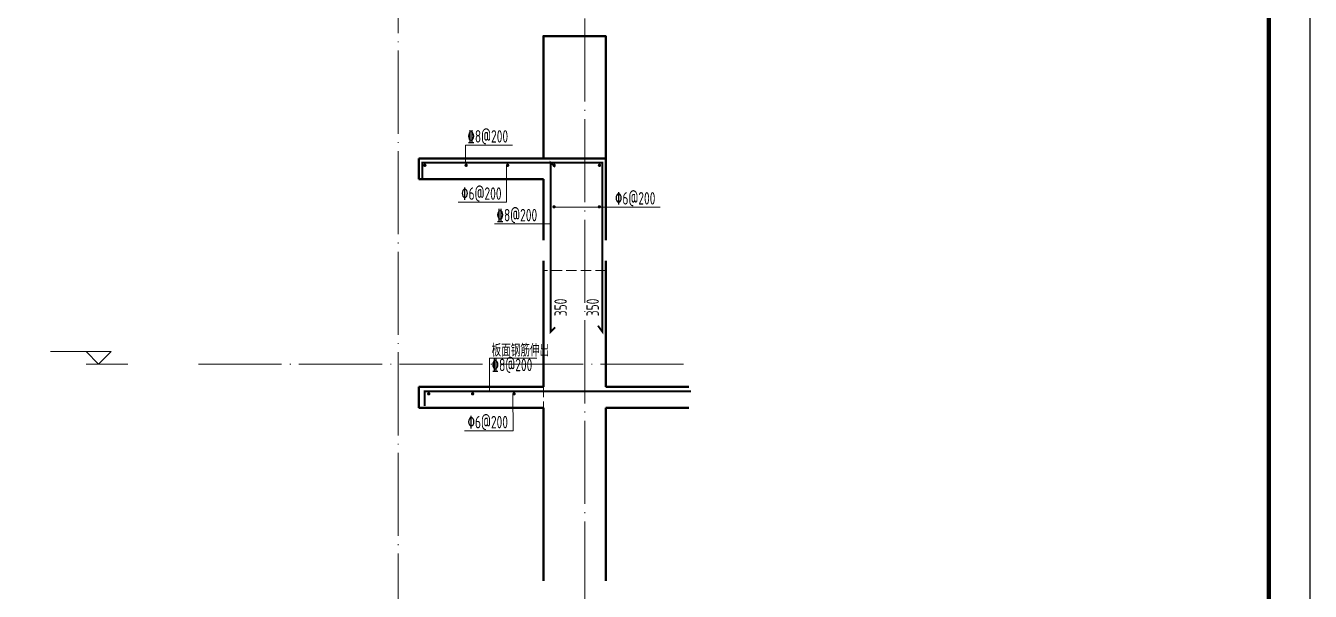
# Model space of a CAD drawing. Extents: x -129922 to 1190196, y -520662 to 139923.
# Drawn here: x 56643 to 62827, y -400285 to -397563 of the extents above; entities that cross this region are included whole.
import ezdxf
from ezdxf.enums import TextEntityAlignment as Align

# ---------------------------------------------------------------- set-up
doc = ezdxf.new("R2010")
doc.units = 0
doc.header["$LTSCALE"] = 1000
doc.header["$MEASUREMENT"] = 0
doc.linetypes.add('DASH', pattern=[0.35, 0.25, -0.1])
doc.linetypes.add('DOTE', pattern=[2.42, 2, -0.2, 0.02, -0.2])
for name, color, linetype, lineweight in [('A-大样-砌体墙线', 120, 'Continuous', 50), ('A-大样-结构墙线', 140, 'Continuous', 50), ('A-标注-标高标注', 3, 'Continuous', 15), ('A-轴线-塔楼', 1, 'DOTE', 9), ('A-轴线-隔墙', 41, 'DOTE', 9), ('S-墙柱-REIN', 1, 'Continuous', 20), ('S-大样-虚线', 4, 'DASH', 20), ('S-通用-TEXT', 7, 'Continuous', 20)]:
    doc.layers.add(name, color=color, linetype=linetype, lineweight=lineweight)
doc.layers.add('Y-云图图框', color=7, linetype='Continuous')
doc.styles.add('_YT_Name', font='', dxfattribs={"width": 0.8})
doc.styles.add('_YT_Sign_Text', font='ros.shx', dxfattribs={"width": 0.8, "bigfont": 'hztxt.shx'})
doc.styles.get("Standard").update_dxf_attribs({"font": 'gbenor.shx', "bigfont": 'gbcbig.shx'})
doc.styles.add('TSSD_Rein', font='tssdeng.shx', dxfattribs={"width": 0.7, "bigfont": 'hztxt.shx'})
doc.styles.get('_YT_Name').set_extended_font_data('SimHei')

# ---------------------------------------------------------------- blocks, each defined once
blk = doc.blocks.new('ECMCTK_A1_竖_单行图名--0')
at = {"color": 4}
blk.add_lwpolyline([(0, 0), (594, 0), (594, 841), (0, 841)], close=True, dxfattribs=at)
at = {"const_width": 1}
blk.add_lwpolyline([(10, 10), (584, 10), (584, 816), (10, 816)], close=True, dxfattribs=at)
at = {"color": 80, "flags": 3}
for tag, height, p in [('YTHQINS', 3, (593.31, 817.5)), ('ECMCKEY', 3, (440.09, 590.57)), ('YTTQINS', 3.75, (595.35, 11.88)), ('YTFRAME', 3, (375.97, 4.92)), ('YTBARCODE_T1', 3, (493.74, 4.57))]:
    blk.add_attdef(tag, text='', height=height, dxfattribs=at).set_placement(p, align=Align.MIDDLE_CENTER)
for tag, height, style, width, p in [('证书编号', 4, '_YT_Sign_Text', 0.8, (461.87, 43.81)), ('审查批准号', 4, '_YT_Sign_Text', 0.8, (514.06, 43.81)), ('工程号', 4, '_YT_Sign_Text', 0.5, (557.08, 44.12)), ('设计单位', 6, '_YT_Name', 0.8, (376.75, 38.6)), ('建设单位', 4, '_YT_Sign_Text', 0.8, (487.96, 36.11)), ('阶段', 4, '_YT_Sign_Text', 0.8, (557.08, 35.81)), ('项目号', 4, '_YT_Sign_Text', 0.5, (575.08, 33.72)), ('项目名称', 4, '_YT_Sign_Text', 0.8, (487.96, 28.11)), ('专业', 4, '_YT_Sign_Text', 0.8, (557.08, 27.31)), ('图纸编号', 4, '_YT_Sign_Text', 0.5, (556.93, 19.36)), ('图纸名称', 4.5, '_YT_Name', 0.8, (488.39, 15.06)), ('出图比例', 4.2, '_YT_Sign_Text', 0.8, (434.82, 11.78)), ('日期', 4, '_YT_Sign_Text', 0.5, (556.88, 12.13)), ('版本号', 4, '_YT_Sign_Text', 0.8, (575.08, 13))]:
    blk.add_attdef(tag, text='', height=height, dxfattribs=dict(style=style, width=width)).set_placement(p, align=Align.CENTER)
at = {"style": '_YT_Sign_Text', "width": 0.8, "flags": 3}
for tag, p, height in [('[审定人]', (343.95, 27.81), 4.1), ('{审定人}', (358.87, 26.45), 6.24), ('[校对人]', (395.23, 27.82), 4.1), ('{校对人}', (411.35, 26.53), 6.24), ('{审核人}', (359.98, 18.44), 6.24), ('{设计人}', (411.48, 18.54), 6.24), ('[审核人]', (344.01, 19.76), 4.1), ('[设计人]', (395.47, 20.21), 4.1), ('[项目负责人]', (343.78, 12.01), 4.1), ('{项目负责人}', (361.28, 10.72), 6.24), ('[专业负责人]', (395.74, 11.77), 4.1), ('{专业负责人}', (411.58, 10.36), 6.24)]:
    blk.add_attdef(tag, p, '', height=height, dxfattribs=at)
at = {"color": 80, "flags": 3}
for tag, p in [('YTBZSIT', (10, 10)), ('EXT_TK_LEFT', (10, 10)), ('YTQRCODE', (304.56, 12.07))]:
    blk.add_attdef(tag, p, '', height=3, dxfattribs=at)

msp = doc.modelspace()

# ---------------------------------------------------------------- linework, layer by layer
at = {"layer": 'A-大样-砌体墙线', "ltscale": 0.5}
msp.add_lwpolyline([(59435.1, -398201.4), (59135.1, -398201.4), (59135.1, -397612.8), (59435.1, -397612.8)], close=True, dxfattribs=at)
at = {"layer": 'A-大样-结构墙线', "ltscale": 0.5}
for p, q in [((59135.1, -398201.4), (59135.1, -397612.8)), ((59435.1, -398201.4), (58535.1, -398201.4)), ((58535.1, -398301.4), (58535.1, -398201.4)), ((59435.1, -398594.3), (59435.1, -398201.4)), ((58535.1, -398301.4), (59135.1, -398301.4)), ((59135.1, -398594.3), (59135.1, -398301.4)), ((59135.1, -399301.4), (59135.1, -398694.3)), ((59435.1, -399301.4), (59435.1, -398694.3)), ((58535.1, -399401.4), (58535.1, -399301.4)), ((59135.1, -399301.4), (58535.1, -399301.4)), ((59835.1, -399301.4), (59435.1, -399301.4)), ((58535.1, -399401.4), (59135.1, -399401.4)), ((59135.1, -400235.1), (59135.1, -399401.4)), ((59435.1, -399401.4), (59835.1, -399401.4)), ((59435.1, -400235.1), (59435.1, -399401.4))]:
    msp.add_line(p, q, dxfattribs=at)
at = {"layer": 'A-标注-标高标注'}
for p, q in [((57053.6, -399131.4), (56761.4, -399131.4)), ((56993.6, -399191.4), (56933.6, -399131.4)), ((56993.6, -399191.4), (57053.6, -399131.4)), ((57133.6, -399191.4), (56933.6, -399191.4))]:
    msp.add_line(p, q, dxfattribs=at)
at = {"layer": 'A-轴线-塔楼', "ltscale": 0.2}
for p, q in [((59335.1, -402284.4), (59335.1, -395665.5)), ((57474.3, -399191.4), (59835.1, -399191.4))]:
    msp.add_line(p, q, dxfattribs=at)
at = {"layer": 'A-轴线-隔墙', "ltscale": 0.2}
msp.add_line((58435.1, -402438.7), (58435.1, -395701), dxfattribs=at)
at = {"layer": 'S-墙柱-REIN', "const_width": 9, "elevation": 0}
for points in [[(58551.9, -398296.3), (58551.9, -398222.4), (59418.9, -398222.3), (59418.9, -399035.6), (59397.6, -399006.8)], [(59846.3, -399322.3), (58563.5, -399322.4), (58563.5, -399393.7)]]:
    msp.add_lwpolyline(points, dxfattribs=at)
at = {"layer": 'S-墙柱-REIN', "const_width": 8, "elevation": 0}
for points in [[(58568.4, -398234.6, 1), (58560.4, -398234.6, 1)], [(58766.9, -398234.6, 1), (58758.9, -398234.6, 1)], [(58966.9, -398234.6, 1), (58958.9, -398234.6, 1)], [(59190.4, -398234.6, 1), (59182.4, -398234.6, 1)], [(59408.9, -398234.6, 1), (59400.9, -398234.6, 1)], [(59190.4, -398434.6, 1), (59182.4, -398434.6, 1)], [(59408.9, -398434.6, 1), (59400.9, -398434.6, 1)], [(58586.9, -399334.6, 1), (58578.9, -399334.6, 1)], [(58797.9, -399334.6, 1), (58789.9, -399334.6, 1)], [(58997.9, -399334.6, 1), (58989.9, -399334.6, 1)]]:
    msp.add_lwpolyline(points, format="xyb", close=True, dxfattribs=at)
at = {"layer": 'S-墙柱-REIN', "const_width": 9}
msp.add_lwpolyline([(59191.6, -399014.5), (59170.4, -399035.7), (59170.4, -398222.4), (59191.6, -398243.6)], dxfattribs=at)
at = {"layer": 'S-大样-虚线', "ltscale": 0.2}
for p, q in [((59435.1, -398741.4), (59135.1, -398741.4)), ((59135.1, -399301.4), (59135.1, -399401.4))]:
    msp.add_line(p, q, dxfattribs=at)
at = {"layer": 'S-通用-TEXT', "elevation": 0}
for points in [[(58986.6, -398137.6), (58759.5, -398137.6), (58759.5, -398222.4)], [(58724.8, -398412.8), (58957.7, -398412.8), (58957.6, -398234.6)], [(59170.4, -398516.6), (58899.5, -398516.6)], [(59103.1, -399163.6), (58876, -399163.6), (58876, -399322.4)], [(58755.8, -399512.8), (58988.7, -399512.8), (58988.6, -399334.6)]]:
    msp.add_lwpolyline(points, dxfattribs=at)
at = {"layer": 'S-通用-TEXT'}
msp.add_lwpolyline([(59192, -398435.8), (59696.4, -398435.8)], dxfattribs=at)

# ---------------------------------------------------------------- block references
at = {"layer": 'Y-云图图框', "xscale": 20, "yscale": 20, "zscale": 20}
msp.add_blockref('ECMCTK_A1_竖_单行图名--0', (50947.3, -404217.9), dxfattribs=at)

# ---------------------------------------------------------------- texts
at = {"layer": 'S-通用-TEXT', "style": 'TSSD_Rein', "width": 0.7}
for s, p in [('\x848@200', (58769.1, -398125.6, 0)), ('\x826@200', (58738.7, -398400.8, 0)), ('\x826@200', (59479.4, -398423.7)), ('\x848@200', (58909.1, -398504.6, 0)), ('板面钢筋伸出', (58885.6, -399155.1, 0)), ('\x848@200', (58885.6, -399225.6, 0)), ('\x826@200', (58769.7, -399500.8, 0))]:
    msp.add_text(s, height=60, dxfattribs=at).set_placement(p)
for p in [(59247.8, -398961.2, 0), (59402.3, -398961.2, 0)]:
    msp.add_text('350', height=60, rotation=90, dxfattribs=at).set_placement(p)

doc.saveas('drawing.dxf')
